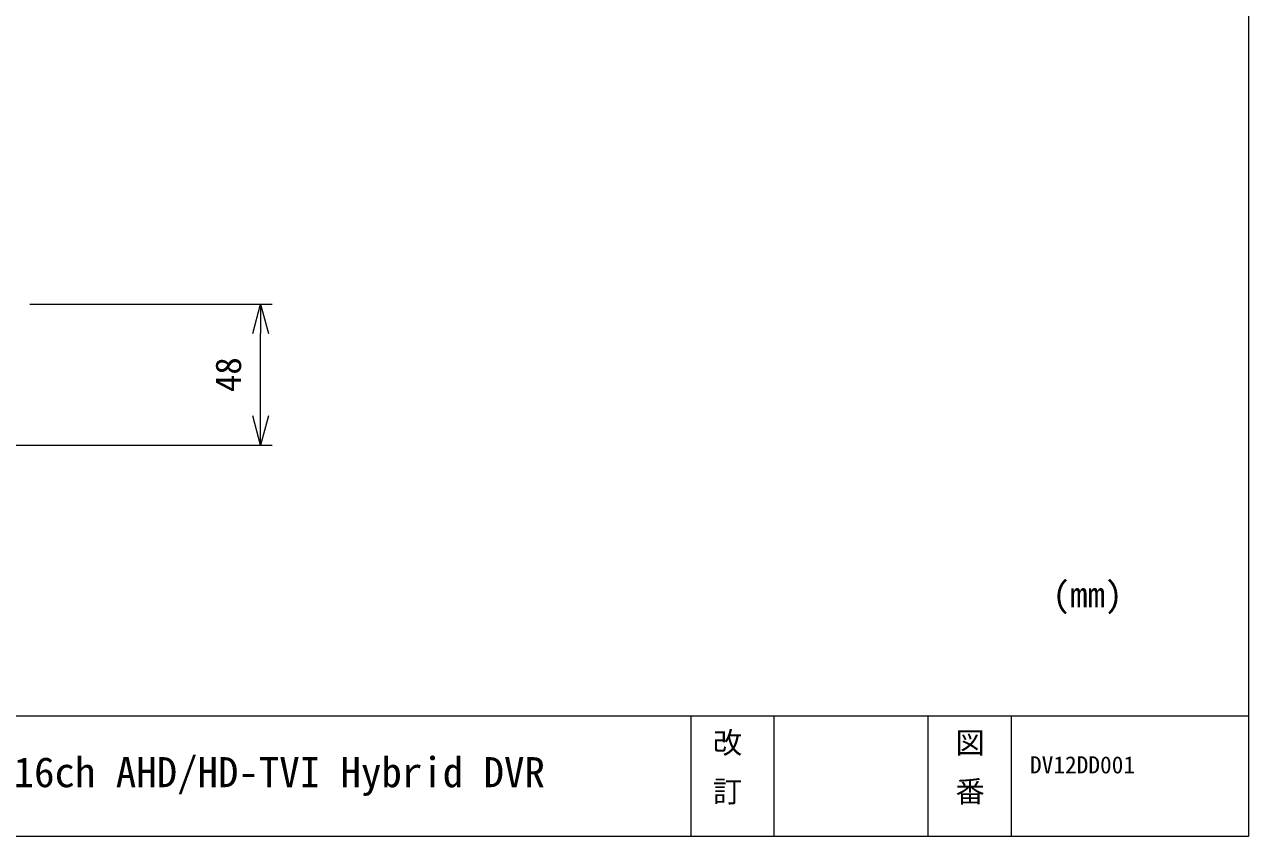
# Model space of a CAD drawing. Units: millimetres, scale not verified. Extents: x -438 to -158, y -308 to -119.
# Drawn here: x -262.2 to -157.6, y -308.4 to -239 of the extents above; entities that cross this region are included whole.
import ezdxf
from ezdxf.enums import TextEntityAlignment as Align

# ---------------------------------------------------------------- set-up
doc = ezdxf.new("R2010")
doc.units = ezdxf.units.MM
doc.header["$LTSCALE"] = 3
for name, color, linetype, lineweight in [('0-0_0', 7, 'Continuous', 18), ('0-1_外形線', 7, 'Continuous', 18), ('0-5_枠', 4, 'Continuous', 18), ('2-9_寸法線', 7, 'Continuous', 18)]:
    doc.layers.add(name, color=color, linetype=linetype, lineweight=lineweight)
doc.styles.add('ＭＳ ゴシック', font='')
doc.styles.get('ＭＳ ゴシック').set_extended_font_data('MS Gothic')

msp = doc.modelspace()

# ---------------------------------------------------------------- linework, layer by layer
at = {"layer": '0-0_0'}
for p, q in [((-242.008, -262.905), (-242.008, -265.405)), ((-242.008, -274.938), (-242.008, -272.438))]:
    msp.add_line(p, q, dxfattribs=at)
for points in [[(-242.678, -265.405), (-242.008, -262.905), (-241.338, -265.405)], [(-241.338, -272.438), (-242.008, -274.938), (-242.678, -272.438)]]:
    msp.add_lwpolyline(points, dxfattribs=at)
at = {"layer": '0-5_枠', "color": 7}
for p, q in [((-437.864, -298.088), (-157.598, -298.088)), ((-205.254, -298.088), (-205.254, -308.408)), ((-198.141, -298.088), (-198.141, -308.408)), ((-184.994, -298.088), (-184.994, -308.408)), ((-177.882, -298.088), (-177.882, -308.408))]:
    msp.add_line(p, q, dxfattribs=at)
msp.add_lwpolyline([(-437.864, -118.724), (-157.598, -118.724), (-157.598, -308.408), (-437.864, -308.408)], close=True, dxfattribs=at)
at = {"layer": '2-9_寸法線'}
for p, q in [((-261.724, -262.905), (-241.008, -262.905)), ((-242.008, -272.438), (-242.008, -265.405)), ((-270.482, -274.938), (-241.008, -274.938))]:
    msp.add_line(p, q, dxfattribs=at)

# ---------------------------------------------------------------- texts
at = {"layer": '0-1_外形線', "color": 4, "style": 'ＭＳ ゴシック'}
for s, height, p in [('16ch AHD/HD-TVI Hybrid DVR', 2.566, (-263.099, -304.958)), ('DV12DD001', 1.466, (-176.268, -303.452))]:
    msp.add_text(s, height=height, dxfattribs=at).set_placement(p, align=Align.BOTTOM_LEFT)
at = {"layer": '0-5_枠', "style": 'ＭＳ ゴシック'}
for s, height, p in [('(mm)', 2.199, (-174.348, -289.483)), ('改', 1.833, (-203.36, -301.851)), ('図', 1.833, (-182.636, -301.851)), ('訂', 1.833, (-203.36, -306.018)), ('番', 1.833, (-182.636, -306.018))]:
    msp.add_text(s, height=height, dxfattribs=at).set_placement(p, align=Align.BOTTOM_LEFT)
at = {"layer": '2-9_寸法線', "color": 4, "style": 'ＭＳ ゴシック'}
msp.add_text('48', height=2.199, rotation=90, dxfattribs=at).set_placement((-243.008, -270.421), align=Align.BOTTOM_LEFT)

doc.saveas('drawing.dxf')
